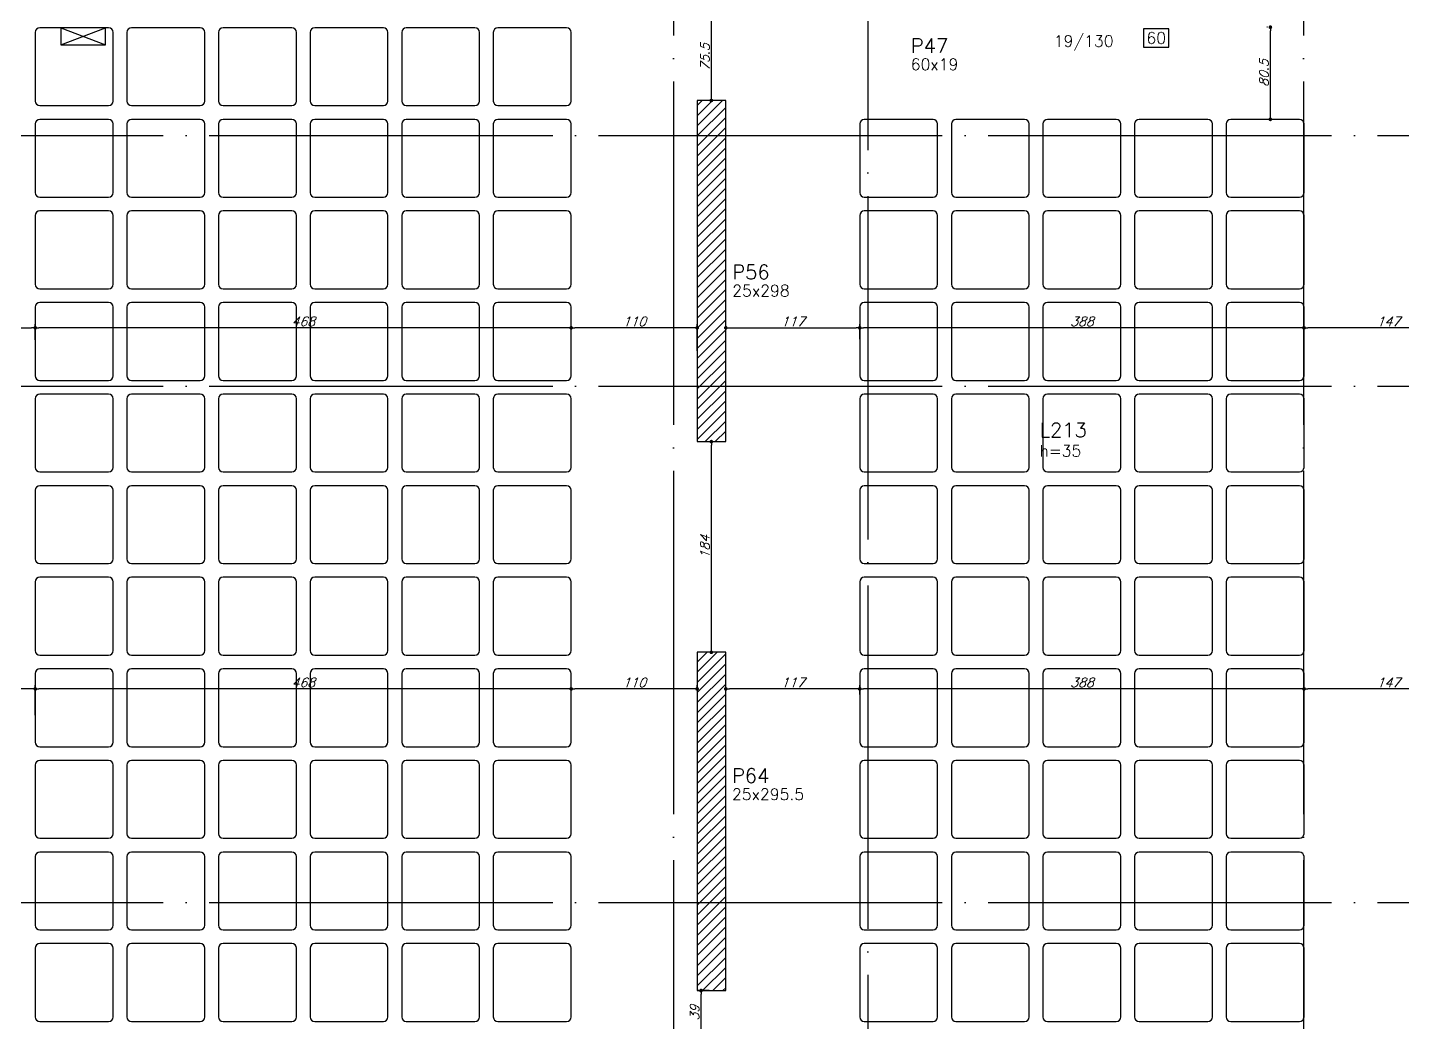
# Model space of a CAD drawing. Extents: x -4172 to 5483, y -2094 to 2406.
# Drawn here: x -1824 to -623, y 99 to 968 of the extents above; entities that cross this region are included whole.
import ezdxf
from ezdxf.enums import TextEntityAlignment as Align

# ---------------------------------------------------------------- set-up
doc = ezdxf.new("R2010")
doc.units = 0
doc.header["$LTSCALE"] = 50
doc.header["$MEASUREMENT"] = 0
doc.linetypes.add('EIXO', pattern=[6.8, 6, -0.4, 0, -0.4])
doc.layers.get('0').update_dxf_attribs({"linetype": 'CONTINUOUS'})
doc.layers.get('DEFPOINTS').update_dxf_attribs({"linetype": 'CONTINUOUS'})
for name, color, linetype in [('251', 5, 'CONTINUOUS'), ('F-COTAS', 106, 'CONTINUOUS'), ('F-CUBETA', 1, 'CONTINUOUS'), ('F-EIXO', 12, 'EIXO'), ('F-LAJES-DIM', 2, 'CONTINUOUS'), ('F-LAJES-NOME', 4, 'CONTINUOUS'), ('F-PILARES-DIM', 172, 'CONTINUOUS'), ('F-PILARES-HACH', 174, 'CONTINUOUS'), ('F-PILARES-NOME', 170, 'CONTINUOUS'), ('F-PILARES-S', 170, 'CONTINUOUS'), ('F-TEXTO', 6, 'CONTINUOUS'), ('F-VIGAS-DIM', 2, 'CONTINUOUS'), ('F-VÃO', 1, 'CONTINUOUS')]:
    doc.layers.add(name, color=color, linetype=linetype)
doc.styles.add('CP-TEXT-INCL', font='romans.shx', dxfattribs={"oblique": 20})
doc.styles.add('MCP', font='romans.shx')
doc.styles.add('ROMANS', font='romans.shx')
doc.dimstyles.new('CP-COTAS-50', dxfattribs={"dimscale": 0.64, "dimtxt": 12.5, "dimasz": 5, "dimexe": 5, "dimexo": 5, "dimgap": 2.5, "dimtad": 1, "dimdec": 1, "dimdsep": 46, "dimtxsty": 'CP-TEXT-INCL', "dimblk1": 'DOT', "dimblk2": 'DOT', "dimsah": 1, "dimcen": 9, "dimclrd": 256, "dimclre": 256, "dimclrt": 256, "dimadec": 0, "dimazin": 0, "dimtfac": 1, "dimtdec": 1, "dimtmove": 2, "dimatfit": 3, "dimldrblk": 'DOT', "dimfxl": 0, "dimtolj": 1, "dimarcsym": 0})

# ---------------------------------------------------------------- blocks, each defined once
blk = doc.blocks.new('_VAONER063650636500869008690')
at = {"layer": '251', "color": 1}
for p, q in [((-34, 30), (-34, -30)), ((30, 34), (-30, 34)), ((34, -30), (34, 30)), ((-30, -34), (30, -34))]:
    blk.add_line(p, q, dxfattribs=at)
for centre, start, end in [((-30, 30), 90, 180), ((30, 30), 0, 90), ((-30, -30), 180, 270), ((30, -30), 270, 0)]:
    blk.add_arc(centre, 4, start, end, dxfattribs=at)
blk = doc.blocks.new('*U19')
at = {"layer": 'F-EIXO'}
blk.add_line((0, 0), (7397, 0), dxfattribs=at)
at = {"layer": 'F-TEXTO', "style": 'ROMANS'}
blk.add_attdef('EIXO', text='', height=17.5, dxfattribs=at).set_placement((-28.2072, 0), align=Align.MIDDLE_CENTER)
blk = doc.blocks.new('*U25')
at = {"layer": 'F-EIXO'}
blk.add_line((0, 0), (7397, 0), dxfattribs=at)
at = {"layer": 'F-TEXTO', "style": 'ROMANS'}
blk.add_attdef('EIXO', text='', height=17.5, dxfattribs=at).set_placement((-28.2072, 0), align=Align.MIDDLE_CENTER)
blk = doc.blocks.new('*U45')
at = {"layer": 'F-EIXO'}
blk.add_line((0, 0), (0, -3477.9), dxfattribs=at)
at = {"layer": 'F-TEXTO', "style": 'ROMANS'}
blk.add_attdef('EIXO', text='', height=17.5, rotation=360, dxfattribs=at).set_placement((0, 28.2), align=Align.MIDDLE_CENTER)
blk = doc.blocks.new('*U42')
at = {"layer": 'F-EIXO'}
blk.add_line((0, 0), (0, -3377.9), dxfattribs=at)
at = {"layer": 'F-TEXTO', "style": 'ROMANS'}
blk.add_attdef('EIXO', text='', height=17.5, rotation=360, dxfattribs=at).set_placement((0, 28.2), align=Align.MIDDLE_CENTER)
blk = doc.blocks.new('*U36')
at = {"layer": 'F-EIXO'}
blk.add_line((0, 0), (7397, 0), dxfattribs=at)
at = {"layer": 'F-TEXTO', "style": 'ROMANS'}
blk.add_attdef('EIXO', text='', height=17.5, dxfattribs=at).set_placement((-28.2072, 0), align=Align.MIDDLE_CENTER)
blk = doc.blocks.new('*U15')
at = {"layer": 'F-EIXO'}
blk.add_line((0, 0), (0, -3477.9), dxfattribs=at)
at = {"layer": 'F-TEXTO', "style": 'ROMANS'}
blk.add_attdef('EIXO', text='', height=17.5, rotation=360, dxfattribs=at).set_placement((0, 28.2), align=Align.MIDDLE_CENTER)
blk = doc.blocks.new('*U10')
at = {"layer": 'F-VIGAS-DIM', "color": 1}
blk.add_lwpolyline([(0, 0), (22, 0), (22, 16), (0, 16)], close=True, dxfattribs=at)
at = {"layer": 'F-VIGAS-DIM', "style": 'MCP'}
blk.add_attdef('DIM', text='', height=10, dxfattribs=at).set_placement((11, 8), align=Align.MIDDLE_CENTER)
blk = doc.blocks.new('*U145')
at = {"layer": 'F-VÃO'}
for p, q in [((0, 0), (39, 15)), ((0, 15), (39, 0))]:
    blk.add_line(p, q, dxfattribs=at)
at = {"layer": 'F-VÃO', "color": 3}
blk.add_lwpolyline([(0, 0), (39, 0), (39, 15), (0, 15)], close=True, dxfattribs=at)
blk = doc.blocks.new('_DOT')
at = {"color": 0, "linetype": 'ByBlock'}
blk.add_line((-0.5, 0), (-1, 0), dxfattribs=at)
at = {"color": 0, "linetype": 'ByBlock', "const_width": 0.5}
blk.add_lwpolyline([(-0.25, 0, 1), (0.25, 0, 1)], format="xyb", close=True, dxfattribs=at)
blk = doc.blocks.new('*D203')
at = {"layer": 'DEFPOINTS', "color": 0, "linetype": 'Continuous', "transparency": 16777216}
for p in [(-709, 705.9), (-709, 692.4), (-562, 694.4)]:
    blk.add_point(p, dxfattribs=at)
at = {"layer": 'F-COTAS', "linetype": 'Continuous', "lineweight": -2, "transparency": 16777216}
for p, q in [((-709, 695.6), (-709, 709.1)), ((-562, 697.6), (-562, 709.1)), ((-565.2, 705.9), (-705.8, 705.9))]:
    blk.add_line(p, q, dxfattribs=at)
at = {"layer": 'F-COTAS', "linetype": 'Continuous', "lineweight": -2, "transparency": 16777216, "xscale": 3.2, "yscale": 3.2, "zscale": 3.2, "rotation": 180}
blk.add_blockref('_DOT', (-709, 705.9), dxfattribs=at)
at = {"layer": 'F-COTAS', "linetype": 'Continuous', "lineweight": -2, "transparency": 16777216, "xscale": 3.2, "yscale": 3.2, "zscale": 3.2}
blk.add_blockref('_DOT', (-562, 705.9), dxfattribs=at)
at = {"layer": 'F-COTAS', "linetype": 'Continuous', "transparency": 16777216, "insert": (-635.5, 711.5), "char_height": 8, "attachment_point": 5, "style": 'CP-TEXT-INCL'}
blk.add_mtext('\\A1;147', dxfattribs=at)
blk = doc.blocks.new('*D204')
at = {"layer": 'DEFPOINTS', "color": 0, "linetype": 'Continuous', "transparency": 16777216}
for p in [(-1097, 705.9), (-1097, 695.2), (-709, 695.2)]:
    blk.add_point(p, dxfattribs=at)
at = {"layer": 'F-COTAS', "linetype": 'Continuous', "lineweight": -2, "transparency": 16777216}
for p, q in [((-1097, 698.4), (-1097, 709.1)), ((-709, 698.4), (-709, 709.1)), ((-712.2, 705.9), (-1093.8, 705.9))]:
    blk.add_line(p, q, dxfattribs=at)
at = {"layer": 'F-COTAS', "linetype": 'Continuous', "lineweight": -2, "transparency": 16777216, "xscale": 3.2, "yscale": 3.2, "zscale": 3.2, "rotation": 180}
blk.add_blockref('_DOT', (-1097, 705.9), dxfattribs=at)
at = {"layer": 'F-COTAS', "linetype": 'Continuous', "lineweight": -2, "transparency": 16777216, "xscale": 3.2, "yscale": 3.2, "zscale": 3.2}
blk.add_blockref('_DOT', (-709, 705.9), dxfattribs=at)
at = {"layer": 'F-COTAS', "linetype": 'Continuous', "transparency": 16777216, "insert": (-903, 711.5), "char_height": 8, "attachment_point": 5, "style": 'CP-TEXT-INCL'}
blk.add_mtext('\\A1;388', dxfattribs=at)
blk = doc.blocks.new('*D205')
at = {"layer": 'DEFPOINTS', "color": 0, "linetype": 'Continuous', "transparency": 16777216}
for p in [(-1097, 705.9), (-1214, 692.7), (-1097, 692.7)]:
    blk.add_point(p, dxfattribs=at)
at = {"layer": 'F-COTAS', "linetype": 'Continuous', "lineweight": -2, "transparency": 16777216}
for p, q in [((-1214, 695.9), (-1214, 709.1)), ((-1097, 695.9), (-1097, 709.1)), ((-1210.8, 705.9), (-1100.2, 705.9))]:
    blk.add_line(p, q, dxfattribs=at)
at = {"layer": 'F-COTAS', "linetype": 'Continuous', "lineweight": -2, "transparency": 16777216, "xscale": 3.2, "yscale": 3.2, "zscale": 3.2, "rotation": 180}
blk.add_blockref('_DOT', (-1214, 705.9), dxfattribs=at)
at = {"layer": 'F-COTAS', "linetype": 'Continuous', "lineweight": -2, "transparency": 16777216, "xscale": 3.2, "yscale": 3.2, "zscale": 3.2}
blk.add_blockref('_DOT', (-1097, 705.9), dxfattribs=at)
at = {"layer": 'F-COTAS', "linetype": 'Continuous', "transparency": 16777216, "insert": (-1155.5, 711.5), "char_height": 8, "attachment_point": 5, "style": 'CP-TEXT-INCL'}
blk.add_mtext('\\A1;117', dxfattribs=at)
blk = doc.blocks.new('*D206')
at = {"layer": 'DEFPOINTS', "color": 0, "linetype": 'Continuous', "transparency": 16777216}
for p in [(-1349, 705.9), (-1349, 682.7), (-1239, 682.7)]:
    blk.add_point(p, dxfattribs=at)
at = {"layer": 'F-COTAS', "linetype": 'Continuous', "lineweight": -2, "transparency": 16777216}
for p, q in [((-1349, 685.9), (-1349, 709.1)), ((-1239, 685.9), (-1239, 709.1)), ((-1242.2, 705.9), (-1345.8, 705.9))]:
    blk.add_line(p, q, dxfattribs=at)
at = {"layer": 'F-COTAS', "linetype": 'Continuous', "lineweight": -2, "transparency": 16777216, "xscale": 3.2, "yscale": 3.2, "zscale": 3.2, "rotation": 180}
blk.add_blockref('_DOT', (-1349, 705.9), dxfattribs=at)
at = {"layer": 'F-COTAS', "linetype": 'Continuous', "lineweight": -2, "transparency": 16777216, "xscale": 3.2, "yscale": 3.2, "zscale": 3.2}
blk.add_blockref('_DOT', (-1239, 705.9), dxfattribs=at)
at = {"layer": 'F-COTAS', "linetype": 'Continuous', "transparency": 16777216, "insert": (-1294, 711.5), "char_height": 8, "attachment_point": 5, "style": 'CP-TEXT-INCL'}
blk.add_mtext('\\A1;110', dxfattribs=at)
blk = doc.blocks.new('*D207')
at = {"layer": 'DEFPOINTS', "color": 0, "linetype": 'Continuous', "transparency": 16777216}
for p in [(-1817, 705.9), (-1817, 694), (-1349, 694)]:
    blk.add_point(p, dxfattribs=at)
at = {"layer": 'F-COTAS', "linetype": 'Continuous', "lineweight": -2, "transparency": 16777216}
for p, q in [((-1817, 697.2), (-1817, 709.1)), ((-1349, 697.2), (-1349, 709.1)), ((-1352.2, 705.9), (-1813.8, 705.9))]:
    blk.add_line(p, q, dxfattribs=at)
at = {"layer": 'F-COTAS', "linetype": 'Continuous', "lineweight": -2, "transparency": 16777216, "xscale": 3.2, "yscale": 3.2, "zscale": 3.2, "rotation": 180}
blk.add_blockref('_DOT', (-1817, 705.9), dxfattribs=at)
at = {"layer": 'F-COTAS', "linetype": 'Continuous', "lineweight": -2, "transparency": 16777216, "xscale": 3.2, "yscale": 3.2, "zscale": 3.2}
blk.add_blockref('_DOT', (-1349, 705.9), dxfattribs=at)
at = {"layer": 'F-COTAS', "linetype": 'Continuous', "transparency": 16777216, "insert": (-1583, 711.5), "char_height": 8, "attachment_point": 5, "style": 'CP-TEXT-INCL'}
blk.add_mtext('\\A1;468', dxfattribs=at)
blk = doc.blocks.new('*D208')
at = {"layer": 'DEFPOINTS', "color": 0, "linetype": 'Continuous', "transparency": 16777216}
for p in [(-1817, 705.9), (-1924.5, 692.2), (-1817, 692.2)]:
    blk.add_point(p, dxfattribs=at)
at = {"layer": 'F-COTAS', "linetype": 'Continuous', "lineweight": -2, "transparency": 16777216}
for p, q in [((-1924.5, 695.4), (-1924.5, 709.1)), ((-1817, 695.4), (-1817, 709.1)), ((-1921.3, 705.9), (-1820.2, 705.9))]:
    blk.add_line(p, q, dxfattribs=at)
at = {"layer": 'F-COTAS', "linetype": 'Continuous', "lineweight": -2, "transparency": 16777216, "xscale": 3.2, "yscale": 3.2, "zscale": 3.2, "rotation": 180}
blk.add_blockref('_DOT', (-1924.5, 705.9), dxfattribs=at)
at = {"layer": 'F-COTAS', "linetype": 'Continuous', "lineweight": -2, "transparency": 16777216, "xscale": 3.2, "yscale": 3.2, "zscale": 3.2}
blk.add_blockref('_DOT', (-1817, 705.9), dxfattribs=at)
at = {"layer": 'F-COTAS', "linetype": 'Continuous', "transparency": 16777216, "insert": (-1870.8, 711.5), "char_height": 8, "attachment_point": 5, "style": 'CP-TEXT-INCL'}
blk.add_mtext('\\A1;107.5', dxfattribs=at)
blk = doc.blocks.new('*D290')
at = {"layer": 'DEFPOINTS', "color": 0, "linetype": 'Continuous', "transparency": 16777216}
for p in [(-709, 390.5), (-709, 388), (-562, 388)]:
    blk.add_point(p, dxfattribs=at)
at = {"layer": 'F-COTAS', "linetype": 'Continuous', "lineweight": -2, "transparency": 16777216}
for p, q in [((-709, 391.2), (-709, 393.7)), ((-565.2, 390.5), (-705.8, 390.5)), ((-562, 391.2), (-562, 393.7))]:
    blk.add_line(p, q, dxfattribs=at)
at = {"layer": 'F-COTAS', "linetype": 'Continuous', "lineweight": -2, "transparency": 16777216, "xscale": 3.2, "yscale": 3.2, "zscale": 3.2, "rotation": 180}
blk.add_blockref('_DOT', (-709, 390.5), dxfattribs=at)
at = {"layer": 'F-COTAS', "linetype": 'Continuous', "lineweight": -2, "transparency": 16777216, "xscale": 3.2, "yscale": 3.2, "zscale": 3.2}
blk.add_blockref('_DOT', (-562, 390.5), dxfattribs=at)
at = {"layer": 'F-COTAS', "linetype": 'Continuous', "transparency": 16777216, "insert": (-635.5, 396.1), "char_height": 8, "attachment_point": 5, "style": 'CP-TEXT-INCL'}
blk.add_mtext('\\A1;147', dxfattribs=at)
blk = doc.blocks.new('*D291')
at = {"layer": 'DEFPOINTS', "color": 0, "linetype": 'Continuous', "transparency": 16777216}
for p in [(-1097, 390.5), (-1097, 388.8), (-709, 388.8)]:
    blk.add_point(p, dxfattribs=at)
at = {"layer": 'F-COTAS', "linetype": 'Continuous', "lineweight": -2, "transparency": 16777216}
for p, q in [((-1097, 392), (-1097, 393.7)), ((-712.2, 390.5), (-1093.8, 390.5)), ((-709, 392), (-709, 393.7))]:
    blk.add_line(p, q, dxfattribs=at)
at = {"layer": 'F-COTAS', "linetype": 'Continuous', "lineweight": -2, "transparency": 16777216, "xscale": 3.2, "yscale": 3.2, "zscale": 3.2, "rotation": 180}
blk.add_blockref('_DOT', (-1097, 390.5), dxfattribs=at)
at = {"layer": 'F-COTAS', "linetype": 'Continuous', "lineweight": -2, "transparency": 16777216, "xscale": 3.2, "yscale": 3.2, "zscale": 3.2}
blk.add_blockref('_DOT', (-709, 390.5), dxfattribs=at)
at = {"layer": 'F-COTAS', "linetype": 'Continuous', "transparency": 16777216, "insert": (-903, 396.1), "char_height": 8, "attachment_point": 5, "style": 'CP-TEXT-INCL'}
blk.add_mtext('\\A1;388', dxfattribs=at)
blk = doc.blocks.new('*D292')
at = {"layer": 'DEFPOINTS', "color": 0, "linetype": 'Continuous', "transparency": 16777216}
for p in [(-1214, 390.5), (-1214, 382.5), (-1097, 382.5)]:
    blk.add_point(p, dxfattribs=at)
at = {"layer": 'F-COTAS', "linetype": 'Continuous', "lineweight": -2, "transparency": 16777216}
for p, q in [((-1214, 385.7), (-1214, 393.7)), ((-1100.2, 390.5), (-1210.8, 390.5)), ((-1097, 385.7), (-1097, 393.7))]:
    blk.add_line(p, q, dxfattribs=at)
at = {"layer": 'F-COTAS', "linetype": 'Continuous', "lineweight": -2, "transparency": 16777216, "xscale": 3.2, "yscale": 3.2, "zscale": 3.2, "rotation": 180}
blk.add_blockref('_DOT', (-1214, 390.5), dxfattribs=at)
at = {"layer": 'F-COTAS', "linetype": 'Continuous', "lineweight": -2, "transparency": 16777216, "xscale": 3.2, "yscale": 3.2, "zscale": 3.2}
blk.add_blockref('_DOT', (-1097, 390.5), dxfattribs=at)
at = {"layer": 'F-COTAS', "linetype": 'Continuous', "transparency": 16777216, "insert": (-1155.5, 396.1), "char_height": 8, "attachment_point": 5, "style": 'CP-TEXT-INCL'}
blk.add_mtext('\\A1;117', dxfattribs=at)
blk = doc.blocks.new('*D293')
at = {"layer": 'DEFPOINTS', "color": 0, "linetype": 'Continuous', "transparency": 16777216}
for p in [(-1349, 390.5), (-1349, 386), (-1239, 386)]:
    blk.add_point(p, dxfattribs=at)
at = {"layer": 'F-COTAS', "linetype": 'Continuous', "lineweight": -2, "transparency": 16777216}
for p, q in [((-1349, 389.2), (-1349, 393.7)), ((-1242.2, 390.5), (-1345.8, 390.5)), ((-1239, 389.2), (-1239, 393.7))]:
    blk.add_line(p, q, dxfattribs=at)
at = {"layer": 'F-COTAS', "linetype": 'Continuous', "lineweight": -2, "transparency": 16777216, "xscale": 3.2, "yscale": 3.2, "zscale": 3.2, "rotation": 180}
blk.add_blockref('_DOT', (-1349, 390.5), dxfattribs=at)
at = {"layer": 'F-COTAS', "linetype": 'Continuous', "lineweight": -2, "transparency": 16777216, "xscale": 3.2, "yscale": 3.2, "zscale": 3.2}
blk.add_blockref('_DOT', (-1239, 390.5), dxfattribs=at)
at = {"layer": 'F-COTAS', "linetype": 'Continuous', "transparency": 16777216, "insert": (-1294, 396.1), "char_height": 8, "attachment_point": 5, "style": 'CP-TEXT-INCL'}
blk.add_mtext('\\A1;110', dxfattribs=at)
blk = doc.blocks.new('*D294')
at = {"layer": 'DEFPOINTS', "color": 0, "linetype": 'Continuous', "transparency": 16777216}
for p in [(-1817, 390.5), (-1817, 378.4), (-1349, 378.4)]:
    blk.add_point(p, dxfattribs=at)
at = {"layer": 'F-COTAS', "linetype": 'Continuous', "lineweight": -2, "transparency": 16777216}
for p, q in [((-1817, 381.6), (-1817, 393.7)), ((-1352.2, 390.5), (-1813.8, 390.5)), ((-1349, 381.6), (-1349, 393.7))]:
    blk.add_line(p, q, dxfattribs=at)
at = {"layer": 'F-COTAS', "linetype": 'Continuous', "lineweight": -2, "transparency": 16777216, "xscale": 3.2, "yscale": 3.2, "zscale": 3.2, "rotation": 180}
blk.add_blockref('_DOT', (-1817, 390.5), dxfattribs=at)
at = {"layer": 'F-COTAS', "linetype": 'Continuous', "lineweight": -2, "transparency": 16777216, "xscale": 3.2, "yscale": 3.2, "zscale": 3.2}
blk.add_blockref('_DOT', (-1349, 390.5), dxfattribs=at)
at = {"layer": 'F-COTAS', "linetype": 'Continuous', "transparency": 16777216, "insert": (-1583, 396.1), "char_height": 8, "attachment_point": 5, "style": 'CP-TEXT-INCL'}
blk.add_mtext('\\A1;468', dxfattribs=at)
blk = doc.blocks.new('*D295')
at = {"layer": 'DEFPOINTS', "color": 0, "linetype": 'Continuous', "transparency": 16777216}
for p in [(-1924.5, 390.5), (-1924.5, 364.3), (-1817, 364.3)]:
    blk.add_point(p, dxfattribs=at)
at = {"layer": 'F-COTAS', "linetype": 'Continuous', "lineweight": -2, "transparency": 16777216}
for p, q in [((-1924.5, 367.5), (-1924.5, 393.7)), ((-1820.2, 390.5), (-1921.3, 390.5)), ((-1817, 367.5), (-1817, 393.7))]:
    blk.add_line(p, q, dxfattribs=at)
at = {"layer": 'F-COTAS', "linetype": 'Continuous', "lineweight": -2, "transparency": 16777216, "xscale": 3.2, "yscale": 3.2, "zscale": 3.2, "rotation": 180}
blk.add_blockref('_DOT', (-1924.5, 390.5), dxfattribs=at)
at = {"layer": 'F-COTAS', "linetype": 'Continuous', "lineweight": -2, "transparency": 16777216, "xscale": 3.2, "yscale": 3.2, "zscale": 3.2}
blk.add_blockref('_DOT', (-1817, 390.5), dxfattribs=at)
at = {"layer": 'F-COTAS', "linetype": 'Continuous', "transparency": 16777216, "insert": (-1870.8, 396.1), "char_height": 8, "attachment_point": 5, "style": 'CP-TEXT-INCL'}
blk.add_mtext('\\A1;107.5', dxfattribs=at)
blk = doc.blocks.new('*D344')
at = {"layer": 'DEFPOINTS', "color": 0, "linetype": 'Continuous', "transparency": 16777216}
for p in [(-1235.6, 127), (-1225.4, 127), (-1225.4, 88)]:
    blk.add_point(p, dxfattribs=at)
at = {"layer": 'F-COTAS', "linetype": 'Continuous', "lineweight": -2, "transparency": 16777216}
for p, q in [((-1228.6, 127), (-1238.8, 127)), ((-1235.6, 91.2), (-1235.6, 123.8)), ((-1228.6, 88), (-1238.8, 88))]:
    blk.add_line(p, q, dxfattribs=at)
at = {"layer": 'F-COTAS', "linetype": 'Continuous', "lineweight": -2, "transparency": 16777216, "xscale": 3.2, "yscale": 3.2, "zscale": 3.2}
for p, rotation in [((-1235.6, 127), 90), ((-1235.6, 88), 270)]:
    blk.add_blockref('_DOT', p, dxfattribs=dict(at, rotation=rotation))
at = {"layer": 'F-COTAS', "linetype": 'Continuous', "transparency": 16777216, "insert": (-1241.2, 107.5), "char_height": 8, "attachment_point": 5, "rotation": 90, "style": 'CP-TEXT-INCL'}
blk.add_mtext('\\A1;39', dxfattribs=at)
blk = doc.blocks.new('*D345')
at = {"layer": 'DEFPOINTS', "color": 0, "linetype": 'Continuous', "transparency": 16777216}
for p in [(-1226.6, 606.5), (-1226.5, 606.5), (-1226.5, 422.5)]:
    blk.add_point(p, dxfattribs=at)
at = {"layer": 'F-COTAS', "linetype": 'Continuous', "lineweight": -2, "transparency": 16777216}
for p, q in [((-1229.7, 606.5), (-1229.8, 606.5)), ((-1226.6, 425.7), (-1226.6, 603.3)), ((-1229.7, 422.5), (-1229.8, 422.5))]:
    blk.add_line(p, q, dxfattribs=at)
at = {"layer": 'F-COTAS', "linetype": 'Continuous', "lineweight": -2, "transparency": 16777216, "xscale": 3.2, "yscale": 3.2, "zscale": 3.2}
for p, rotation in [((-1226.6, 606.5), 90), ((-1226.6, 422.5), 270)]:
    blk.add_blockref('_DOT', p, dxfattribs=dict(at, rotation=rotation))
at = {"layer": 'F-COTAS', "linetype": 'Continuous', "transparency": 16777216, "insert": (-1232.2, 514.5), "char_height": 8, "attachment_point": 5, "rotation": 90, "style": 'CP-TEXT-INCL'}
blk.add_mtext('\\A1;184', dxfattribs=at)
blk = doc.blocks.new('*D346')
at = {"layer": 'DEFPOINTS', "color": 0, "linetype": 'Continuous', "transparency": 16777216}
for p in [(-1226.6, 980), (-1226.5, 980), (-1226.5, 904.5)]:
    blk.add_point(p, dxfattribs=at)
at = {"layer": 'F-COTAS', "linetype": 'Continuous', "lineweight": -2, "transparency": 16777216}
for p, q in [((-1229.7, 980), (-1229.8, 980)), ((-1226.6, 907.7), (-1226.6, 976.8)), ((-1229.7, 904.5), (-1229.8, 904.5))]:
    blk.add_line(p, q, dxfattribs=at)
at = {"layer": 'F-COTAS', "linetype": 'Continuous', "lineweight": -2, "transparency": 16777216, "xscale": 3.2, "yscale": 3.2, "zscale": 3.2}
for p, rotation in [((-1226.6, 980), 90), ((-1226.6, 904.5), 270)]:
    blk.add_blockref('_DOT', p, dxfattribs=dict(at, rotation=rotation))
at = {"layer": 'F-COTAS', "linetype": 'Continuous', "transparency": 16777216, "insert": (-1232.2, 942.3), "char_height": 8, "attachment_point": 5, "rotation": 90, "style": 'CP-TEXT-INCL'}
blk.add_mtext('\\A1;75.5', dxfattribs=at)
blk = doc.blocks.new('*D377')
at = {"layer": 'DEFPOINTS', "color": 0, "linetype": 'Continuous', "transparency": 16777216}
for p in [(-738.4, 968.5), (-737.7, 968.5), (-737.7, 888)]:
    blk.add_point(p, dxfattribs=at)
at = {"layer": 'F-COTAS', "linetype": 'Continuous', "lineweight": -2, "transparency": 16777216}
for p, q in [((-740.9, 968.5), (-741.6, 968.5)), ((-738.4, 891.2), (-738.4, 965.3)), ((-740.9, 888), (-741.6, 888))]:
    blk.add_line(p, q, dxfattribs=at)
at = {"layer": 'F-COTAS', "linetype": 'Continuous', "lineweight": -2, "transparency": 16777216, "xscale": 3.2, "yscale": 3.2, "zscale": 3.2}
for p, rotation in [((-738.4, 968.5), 90), ((-738.4, 888), 270)]:
    blk.add_blockref('_DOT', p, dxfattribs=dict(at, rotation=rotation))
at = {"layer": 'F-COTAS', "linetype": 'Continuous', "transparency": 16777216, "insert": (-744, 928.3), "char_height": 8, "attachment_point": 5, "rotation": 90, "style": 'CP-TEXT-INCL'}
blk.add_mtext('\\A1;80.5', dxfattribs=at)

msp = doc.modelspace()

# ---------------------------------------------------------------- hatches: boundary and pattern name
at = {"layer": 'F-PILARES-HACH', "linetype": 'Continuous'}
h = msp.add_hatch(dxfattribs=at)
h.set_pattern_fill('ANSI31', color=256, scale=50, style=0)
h.paths.add_polyline_path([(-1239, 606.5), (-1214, 606.5), (-1214, 904.5), (-1239, 904.5)], flags=16)
h = msp.add_hatch(dxfattribs=at)
h.set_pattern_fill('ANSI31', color=256, scale=50, style=0)
h.paths.add_polyline_path([(-1239, 127), (-1214, 127), (-1214, 422.5), (-1239, 422.5)], flags=16)

# ---------------------------------------------------------------- linework, layer by layer
at = {"layer": 'F-PILARES-S', "linetype": 'Continuous'}
for points in [[(-1239, 606.5), (-1214, 606.5), (-1214, 904.5), (-1239, 904.5), (-1239, 606.5)], [(-1239, 127), (-1214, 127), (-1214, 422.5), (-1239, 422.5), (-1239, 127)]]:
    msp.add_lwpolyline(points, dxfattribs=at)

# ---------------------------------------------------------------- block references
at = {"layer": 'F-CUBETA'}
for p in [(-1783, 934), (-1703, 934), (-1623, 934), (-1543, 934), (-1463, 934), (-1383, 934), (-1783, 854), (-1703, 854), (-1623, 854), (-1543, 854), (-1463, 854), (-1383, 854), (-1063, 854), (-983, 854), (-903, 854), (-823, 854), (-743, 854), (-1783, 774), (-1703, 774), (-1623, 774), (-1543, 774), (-1463, 774), (-1383, 774), (-1063, 774), (-983, 774), (-903, 774), (-823, 774), (-743, 774), (-1783, 694), (-1703, 694), (-1623, 694), (-1543, 694), (-1463, 694), (-1383, 694), (-1063, 694), (-983, 694), (-903, 694), (-823, 694), (-743, 694), (-1783, 614), (-1703, 614), (-1623, 614), (-1543, 614), (-1463, 614), (-1383, 614), (-1063, 614), (-983, 614), (-903, 614), (-823, 614), (-743, 614), (-1783, 534), (-1703, 534), (-1623, 534), (-1543, 534), (-1463, 534), (-1383, 534), (-1063, 534), (-983, 534), (-903, 534), (-823, 534), (-743, 534), (-1783, 454), (-1703, 454), (-1623, 454), (-1543, 454), (-1463, 454), (-1383, 454), (-1063, 454), (-983, 454), (-903, 454), (-823, 454), (-743, 454), (-1783, 374), (-1703, 374), (-1623, 374), (-1543, 374), (-1463, 374), (-1383, 374), (-1063, 374), (-983, 374), (-903, 374), (-823, 374), (-743, 374), (-1783, 294), (-1703, 294), (-1623, 294), (-1543, 294), (-1463, 294), (-1383, 294), (-1063, 294), (-983, 294), (-903, 294), (-823, 294), (-743, 294), (-1783, 214), (-1703, 214), (-1623, 214), (-1543, 214), (-1463, 214), (-1383, 214), (-1063, 214), (-983, 214), (-903, 214), (-823, 214), (-743, 214), (-1783, 134), (-1703, 134), (-1623, 134), (-1543, 134), (-1463, 134), (-1383, 134), (-1063, 134), (-983, 134), (-903, 134), (-823, 134), (-743, 134)]:
    msp.add_blockref('_VAONER063650636500869008690', p, dxfattribs=at)
at = {"layer": 'F-EIXO', "linetype": 'Continuous'}
for name, p in [('*U15', (-1259.5, 1941.357)), ('*U45', (-709.5, 1941.357)), ('*U42', (-1090, 1841.357)), ('*U25', (-3705.761, 874)), ('*U19', (-3705.761, 655)), ('*U36', (-3705.761, 204))]:
    msp.add_blockref(name, p, dxfattribs=at)
at = {"layer": 'F-VIGAS-DIM', "linetype": 'Continuous'}
msp.add_blockref('*U10', (-849.048, 951.086), dxfattribs=at).add_auto_attribs({'DIM': '60'})
at = {"layer": 'F-VÃO', "linetype": 'Continuous'}
msp.add_blockref('*U145', (-1794.781, 953), dxfattribs=at)

# ---------------------------------------------------------------- texts
at = {"layer": 'F-LAJES-DIM', "linetype": 'Continuous', "style": 'MCP'}
msp.add_text('h=35', height=10, dxfattribs=at).set_placement((-939.954, 593.398))
at = {"layer": 'F-LAJES-NOME', "linetype": 'Continuous', "style": 'MCP'}
msp.add_text('L213', height=12.5, dxfattribs=at).set_placement((-939.954, 610.398))
at = {"layer": 'F-PILARES-DIM', "linetype": 'Continuous', "style": 'MCP'}
for s, p in [('60x19', (-1052.444, 931.106)), ('25x298', (-1208.349, 733.319)), ('25x295.5', (-1208.589, 293.479))]:
    msp.add_text(s, height=10, dxfattribs=at).set_placement(p)
at = {"layer": 'F-PILARES-NOME', "linetype": 'Continuous', "style": 'MCP'}
for s, p in [('P47', (-1052.444, 946.106)), ('P56', (-1208.349, 748.319)), ('P64', (-1208.589, 308.479))]:
    msp.add_text(s, height=12.5, dxfattribs=at).set_placement(p)
at = {"layer": 'F-VIGAS-DIM', "linetype": 'Continuous', "style": 'MCP'}
msp.add_text('19/130', height=10, dxfattribs=at).set_placement((-927.567, 951.399))

# ---------------------------------------------------------------- dimensions: what is measured, and where the dimension line sits
at = {"layer": 'F-COTAS', "linetype": 'Continuous'}
for base, p1, p2, picture, middle in [((-1226.56, 980), (-1226.5, 904.5), (-1226.5, 980), '*D346', (-1232.16, 942.25)), ((-738.441, 968.5), (-737.697, 888), (-737.697, 968.5), '*D377', (-744.041, 928.25)), ((-1226.56, 606.5), (-1226.5, 422.5), (-1226.5, 606.5), '*D345', (-1232.16, 514.5)), ((-1235.631, 127), (-1225.353, 88), (-1225.353, 127), '*D344', (-1241.231, 107.5))]:
    dim = msp.add_linear_dim(base=base, p1=p1, p2=p2, angle=90, dimstyle='CP-COTAS-50', override={"dimfxl": 7.5}, dxfattribs=at)
    dim.commit()
    dim.dimension.update_dxf_attribs({"geometry": picture, "text_midpoint": middle})
for base, p1, p2, picture, middle in [((-1817, 705.881), (-1924.5, 692.209), (-1817, 692.209), '*D208', (-1870.75, 711.481)), ((-1817, 705.881), (-1349, 694), (-1817, 694), '*D207', (-1583, 711.481)), ((-1349, 705.881), (-1239, 682.702), (-1349, 682.702), '*D206', (-1294, 711.481)), ((-1097, 705.881), (-1214, 692.664), (-1097, 692.664), '*D205', (-1155.5, 711.481)), ((-1097, 705.881), (-709, 695.231), (-1097, 695.231), '*D204', (-903, 711.481)), ((-709, 705.881), (-562, 694.375), (-709, 692.4), '*D203', (-635.5, 711.481)), ((-1924.5, 390.516), (-1817, 364.305), (-1924.5, 364.305), '*D295', (-1870.75, 396.116)), ((-1817, 390.516), (-1349, 378.387), (-1817, 378.387), '*D294', (-1583, 396.116)), ((-1349, 390.516), (-1239, 386.026), (-1349, 386.026), '*D293', (-1294, 396.116)), ((-1214, 390.516), (-1097, 382.458), (-1214, 382.458), '*D292', (-1155.5, 396.116)), ((-1097, 390.516), (-709, 388.775), (-1097, 388.775), '*D291', (-903, 396.116)), ((-709, 390.516), (-562, 388.013), (-709, 388.013), '*D290', (-635.5, 396.116))]:
    dim = msp.add_linear_dim(base=base, p1=p1, p2=p2, dimstyle='CP-COTAS-50', override={"dimfxl": 7.5}, dxfattribs=at)
    dim.commit()
    dim.dimension.update_dxf_attribs({"geometry": picture, "text_midpoint": middle})

doc.saveas('drawing.dxf')
